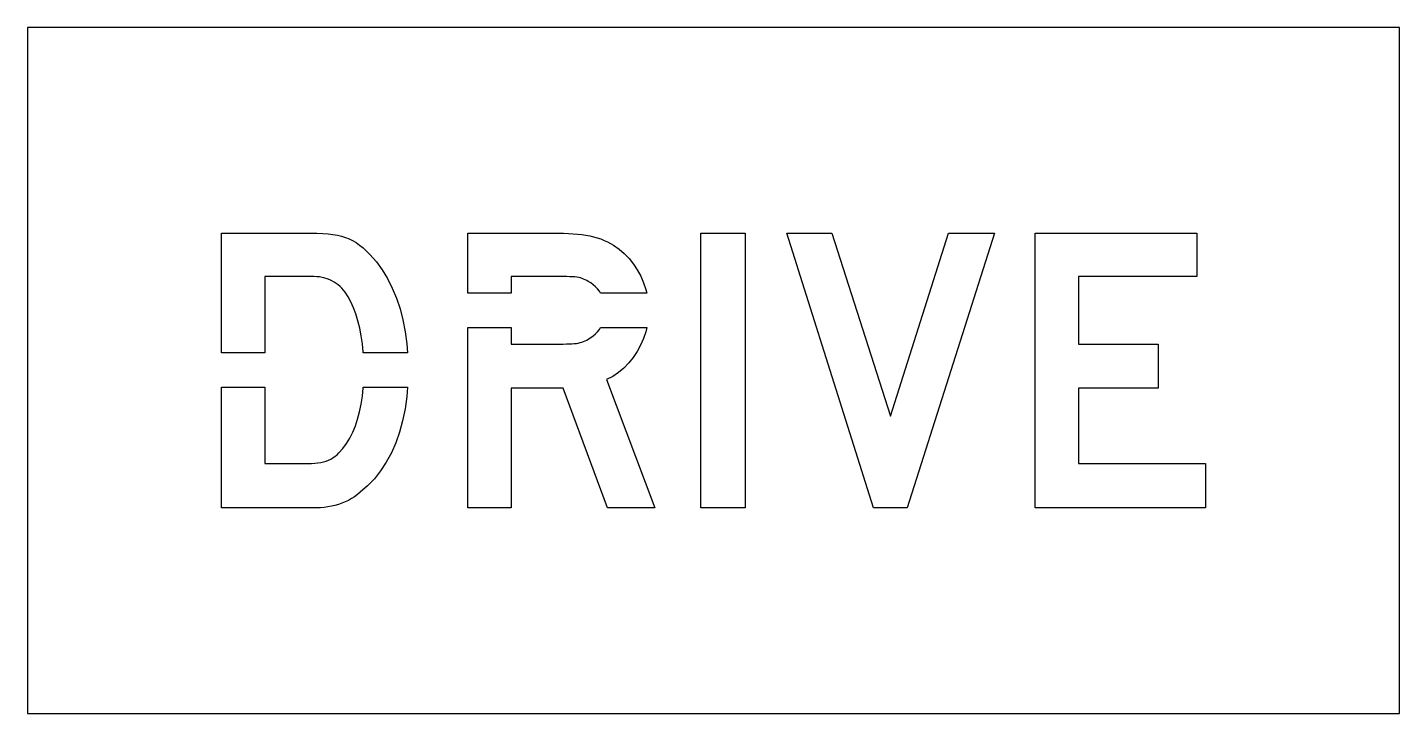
# Model space of a CAD drawing. Extents: x 0 to 20, y 0 to 10.
import ezdxf

# ---------------------------------------------------------------- set-up
doc = ezdxf.new("R2010")
doc.units = 0
doc.layers.add('CUT', color=7, linetype='Continuous')
doc.layers.add('OUTSIDE', color=1, linetype='Continuous')

msp = doc.modelspace()

# ---------------------------------------------------------------- linework, layer by layer
at = {"layer": 'CUT'}
for points in [[(4.8438, 5.6188), (4.8178, 5.7244), (4.7874, 5.8236), (4.7534, 5.9156), (4.7158, 5.9996), (4.6746, 6.0756), (4.6302, 6.1424), (4.5826, 6.2), (4.557, 6.224), (4.5302, 6.2464), (4.5014, 6.2676), (4.471, 6.2872), (4.439, 6.3052), (4.4054, 6.3212), (4.3706, 6.3348), (4.3342, 6.3464), (4.2962, 6.356), (4.2574, 6.3628), (4.217, 6.3668), (4.1754, 6.3684), (3.4598, 6.3684), (3.4598, 5.258), (2.8282, 5.258), (2.8282, 7), (4.1194, 7), (4.2162, 6.9992), (4.3034, 6.996), (4.3822, 6.9908), (4.4538, 6.9828), (4.519, 6.972), (4.579, 6.958), (4.635, 6.9404), (4.6882, 6.9188), (4.739, 6.8936), (4.7894, 6.8636), (4.8398, 6.8288), (4.8914, 6.7896), (4.9926, 6.6928), (5.0866, 6.5852), (5.1722, 6.4676), (5.2494, 6.34), (5.3186, 6.2024), (5.379, 6.056), (5.4306, 5.9008), (5.4734, 5.7372), (5.507, 5.5656), (5.5314, 5.3868), (5.5416, 5.258), (4.8955, 5.258), (4.895, 5.266), (4.8826, 5.3888), (4.8654, 5.5064)], [(8.2478, 6.2496), (8.2126, 6.2756), (8.1754, 6.2984), (8.1514, 6.3116), (8.129, 6.3228), (8.1066, 6.3328), (8.0838, 6.3412), (8.0602, 6.3484), (8.035, 6.3544), (8.0074, 6.3592), (7.977, 6.3628), (7.9426, 6.3652), (7.9038, 6.3672), (7.8598, 6.368), (7.8106, 6.3684), (7.0526, 6.3684), (7.0526, 6.1282), (6.421, 6.1282), (6.421, 7), (7.7402, 7), (7.8154, 6.9992), (7.887, 6.9976), (7.9546, 6.994), (8.0194, 6.9892), (8.081, 6.9824), (8.1402, 6.9736), (8.197, 6.9628), (8.2518, 6.95), (8.3046, 6.9348), (8.3562, 6.9172), (8.4066, 6.8968), (8.4562, 6.8736), (8.5418, 6.8264), (8.6226, 6.7696), (8.6986, 6.704), (8.7686, 6.6308), (8.8322, 6.5508), (8.8894, 6.4648), (8.939, 6.374), (8.981, 6.2792), (9.0146, 6.1808), (9.0276, 6.1282), (8.3536, 6.1282), (8.3362, 6.1552), (8.3094, 6.1892), (8.2798, 6.2208)], [(10.463, 3), (9.8174, 3), (9.8174, 7), (10.463, 7)], [(11.7262, 7), (12.5822, 4.3332), (13.4246, 7), (14.0982, 7), (12.821, 3), (12.3298, 3), (11.0666, 7)], [(17.0454, 6.3684), (15.319, 6.3684), (15.319, 5.386), (16.4838, 5.386), (16.4838, 4.7404), (15.319, 4.7404), (15.319, 3.6456), (17.1718, 3.6456), (17.1718, 3), (14.6874, 3), (14.6874, 7), (17.0454, 7)], [(7.0526, 5.6262), (7.0526, 5.386), (7.8106, 5.386), (7.857, 5.3864), (7.899, 5.3872), (7.9366, 5.3892), (7.9706, 5.3916), (8.0014, 5.3952), (8.0298, 5.4), (8.0562, 5.406), (8.0806, 5.4128), (8.1046, 5.4216), (8.1278, 5.4316), (8.1514, 5.4428), (8.1754, 5.456), (8.2126, 5.4788), (8.2478, 5.5048), (8.2798, 5.5336), (8.3094, 5.5652), (8.3362, 5.5992), (8.3536, 5.6262), (9.0291, 5.6262), (9.0146, 5.5652), (8.9806, 5.4656), (8.9382, 5.3692), (8.8878, 5.2772), (8.8294, 5.1904), (8.7642, 5.11), (8.6926, 5.0364), (8.6146, 4.9708), (8.531, 4.914), (8.4422, 4.8668), (9.1438, 3), (8.4562, 3), (7.8106, 4.7404), (7.0526, 4.7404), (7.0526, 3), (6.421, 3), (6.421, 5.6262)], [(5.3686, 3.9472), (5.3042, 3.8012), (5.2306, 3.6648), (5.1482, 3.5384), (5.057, 3.4228), (4.9574, 3.318), (4.8494, 3.2244), (4.8094, 3.1908), (4.7678, 3.16), (4.7238, 3.1324), (4.6782, 3.1072), (4.631, 3.0848), (4.5826, 3.0648), (4.533, 3.0476), (4.4822, 3.0332), (4.431, 3.0212), (4.379, 3.0116), (4.3266, 3.0048), (4.2738, 3), (4.2626, 3), (4.2494, 3), (4.2346, 3), (4.2186, 3), (4.2014, 3), (4.1826, 3), (4.1626, 3), (4.1418, 3), (4.1198, 3), (4.097, 3), (4.0734, 3), (4.0494, 3), (2.8282, 3), (2.8282, 4.756), (3.4598, 4.756), (3.4598, 3.6456), (4.0914, 3.6456), (4.1422, 3.6464), (4.1898, 3.6492), (4.2346, 3.654), (4.2766, 3.6608), (4.3158, 3.6696), (4.3526, 3.6808), (4.3878, 3.694), (4.421, 3.71), (4.4526, 3.7284), (4.483, 3.7496), (4.5122, 3.7732), (4.5406, 3.8), (4.5978, 3.8636), (4.6502, 3.9352), (4.6982, 4.0144), (4.741, 4.1004), (4.7794, 4.1936), (4.8126, 4.2928), (4.8406, 4.3988), (4.8638, 4.51), (4.8818, 4.6268), (4.895, 4.7488), (4.8954, 4.756), (5.5413, 4.756), (5.5302, 4.6216), (5.5046, 4.4404), (5.469, 4.2672), (5.4234, 4.1028)]]:
    msp.add_lwpolyline(points, close=True, dxfattribs=at)
at = {"layer": 'OUTSIDE'}
msp.add_lwpolyline([(0, 0), (20, 0), (20, 10), (0, 10)], close=True, dxfattribs=at)

doc.saveas('drawing.dxf')
